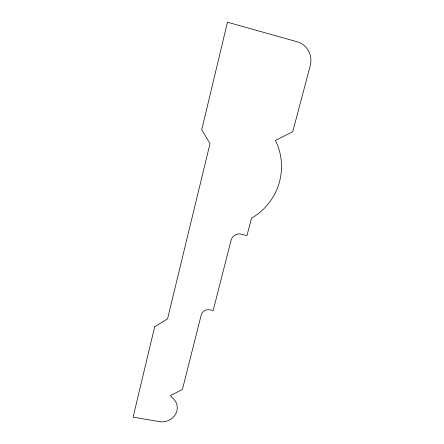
<?xml version="1.0" encoding="UTF-8"?>
<svg xmlns="http://www.w3.org/2000/svg" width="444" height="444" viewBox="0 0 444 444"><rect width="100%" height="100%" fill="white"/><g stroke="black" fill="none" stroke-linecap="round" stroke-linejoin="round"><path stroke-width="0.67" d="M154.684 326.773L133.089 417.166L160.273 421.75A14.741 13.42 -13.1 0 0 175.441 414.43A14.741 13.42 -13.1 0 0 173.709 399.101L170.296 395.582L182.401 389.56L201.182 315.062A7.098 6.704 -20.2 0 1 209.729 309.801L213.159 310.495L231.324 239.366A8.303 8.02 -34.7 0 1 239.444 233.855L246.981 235.542L251.493 218.165A58.802 57.853 -64.1 0 0 275.441 140.432L292.735 131.729L310.373 65.196A19.63 18.482 -81.9 0 0 297.325 41.819L227.45 22.2L201.743 129.792L210.006 143.634L167.56 318.853L154.684 326.773"/></g></svg>
